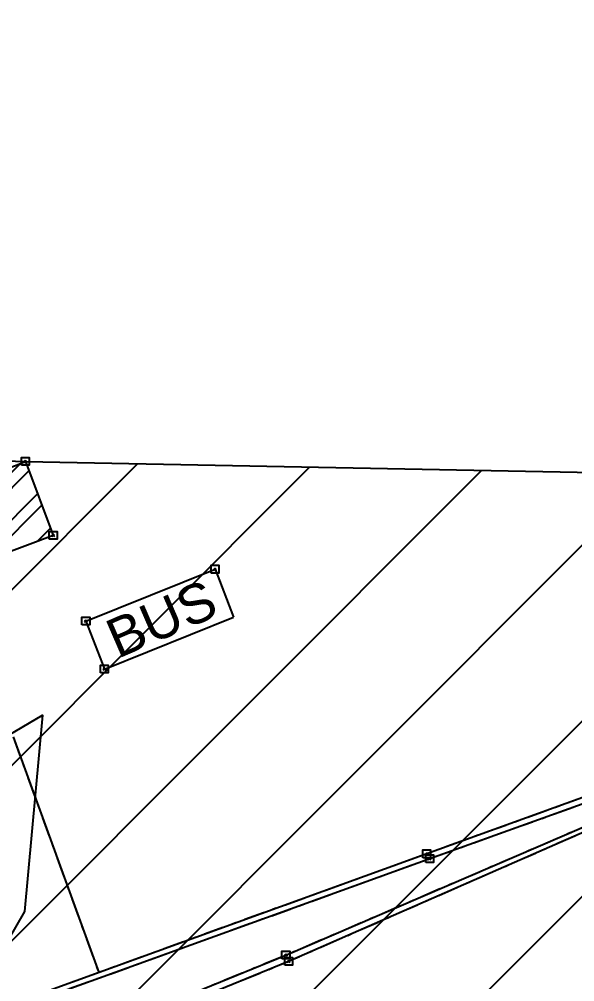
# Model space of a CAD drawing. Extents: x 350769 to 354978, y 6304672 to 6307963.
# Drawn here: x 352827.03 to 352841.25, y 6305523.26 to 6305547.89 of the extents above; entities that cross this region are included whole.
import ezdxf

# ---------------------------------------------------------------- set-up
doc = ezdxf.new("R2010")
doc.units = 0
doc.header["$PDMODE"] = 35
doc.header["$PDSIZE"] = 0.03
doc.linetypes.add('CONTINUOS', pattern=[0])
doc.linetypes.add('JPG_DASHDOT', pattern=[1, 0.5, -0.25, 0, -0.25])
for name, color, linetype in [('0-LEVANTAMIENTO 2020.SEP', 252, 'CONTINUOUS'), ('1-ADOQUIN', 8, 'CONTINUOUS'), ('1-PARADA BUS', 7, 'CONTINUOUS'), ('1-PAVIMENTO', 161, 'CONTINUOUS'), ('1-SOLERA', 212, 'CONTINUOUS'), ('1-VEREDA', 251, 'CONTINUOUS'), ('2-ACHURADO VEREDA', 252, 'CONTINUOUS'), ('C-TINN', 5, 'CONTINUOUS'), ('C-TOPO-MAJR', 9, 'CONTINUOUS'), ('TOP-URB-SOLERAS', 2, 'JPG_DASHDOT')]:
    doc.layers.add(name, color=color, linetype=linetype)
doc.layers.add('0_ASD_TOPOGRAFIA_ELEMENTOS', color=7, linetype='CONTINUOS', lineweight=5, true_color=0xbdbdbd)
doc.styles.add('A', font='arial.ttf', dxfattribs={"height": 2})

# ---------------------------------------------------------------- blocks, each defined once
blk = doc.blocks.new('TOPOGRAFIA')
at = {"layer": '1-PARADA BUS', "color": 9, "true_color": 0xbdbdbd, "flags": 128}
for points in [[(390828.731, 6302532.489), (390832.04, 6302533.816)], [(390832.04, 6302533.816), (390832.516, 6302532.588)], [(390828.731, 6302532.489), (390829.207, 6302531.261)], [(390829.207, 6302531.261), (390832.516, 6302532.588)]]:
    blk.add_lwpolyline(points, dxfattribs=at)
at = {"layer": '1-PAVIMENTO', "color": 9, "true_color": 0xbdbdbd}
blk.add_line((390826.87, 6302529.522), (390829.061, 6302523.498), dxfattribs=at)
at = {"layer": '1-PAVIMENTO', "color": 9, "true_color": 0xbdbdbd, "flags": 128}
blk.add_lwpolyline([(390814.301, 6302516.036), (390823.909, 6302519.693), (390833.924, 6302523.781), (390841.504, 6302527.105), (390854.955, 6302532.396), (390863.65, 6302535.385, 0.814113), (390863.395, 6302535.87), (390853.583, 6302532.347), (390837.462, 6302526.531), (390827.303, 6302522.858), (390813.614, 6302517.879), (390814.301, 6302516.036)], format="xyb", dxfattribs=at)
at = {"layer": '1-SOLERA', "color": 9, "true_color": 0xbdbdbd, "flags": 128}
for points in [[(390813.84, 6302517.834), (390814.44, 6302516.229), (390823.805, 6302519.843), (390833.854, 6302523.942), (390841.485, 6302527.227), (390854.809, 6302532.531), (390863.514, 6302535.46)], [(390813.84, 6302517.834), (390827.239, 6302522.693), (390837.537, 6302526.409), (390853.573, 6302532.161)]]:
    blk.add_lwpolyline(points, dxfattribs=at)
at = {"layer": '1-VEREDA', "color": 9, "true_color": 0xbdbdbd, "flags": 128}
blk.add_lwpolyline([(390808.495, 6302525.371), (390806.713, 6302528.501), (390813.947, 6302531.279), (390812.303, 6302535.529), (390815.067, 6302536.592), (390816.64, 6302532.422), (390827.184, 6302536.576), (390827.897, 6302534.683), (390817.418, 6302530.74), (390810.188, 6302527.874), (390810.17, 6302525.651)], dxfattribs=at)
at = {"layer": 'C-TINN', "color": 9, "linetype": 'Continuous', "lineweight": -3, "true_color": 0xbdbdbd}
for points, elevation in [([(390827.084, 6302536.476), (390827.084, 6302536.676), (390827.284, 6302536.676), (390827.284, 6302536.476), (390827.084, 6302536.476)], 682.613), ([(390827.797, 6302534.583), (390827.797, 6302534.783), (390827.997, 6302534.783), (390827.997, 6302534.583), (390827.797, 6302534.583)], 682.642), ([(390831.94, 6302533.716), (390831.94, 6302533.916), (390832.14, 6302533.916), (390832.14, 6302533.716), (390831.94, 6302533.716)], 682.713), ([(390828.631, 6302532.389), (390828.631, 6302532.589), (390828.831, 6302532.589), (390828.831, 6302532.389), (390828.631, 6302532.389)], 682.634), ([(390829.107, 6302531.161), (390829.107, 6302531.361), (390829.307, 6302531.361), (390829.307, 6302531.161), (390829.107, 6302531.161)], 682.625), ([(390837.362, 6302526.431), (390837.362, 6302526.631), (390837.562, 6302526.631), (390837.562, 6302526.431), (390837.362, 6302526.431)], 682.7), ([(390837.437, 6302526.309), (390837.437, 6302526.509), (390837.637, 6302526.509), (390837.637, 6302526.309), (390837.437, 6302526.309)], 682.861), ([(390833.754, 6302523.842), (390833.754, 6302524.042), (390833.954, 6302524.042), (390833.954, 6302523.842), (390833.754, 6302523.842)], 682.786), ([(390833.824, 6302523.681), (390833.824, 6302523.881), (390834.024, 6302523.881), (390834.024, 6302523.681), (390833.824, 6302523.681)], 682.639)]:
    blk.add_lwpolyline(points, dxfattribs=dict(at, elevation=elevation))
for p in [(390827.184, 6302536.576, 682.613), (390827.897, 6302534.683, 682.642), (390832.04, 6302533.816, 682.713), (390828.731, 6302532.489, 682.634), (390829.207, 6302531.261, 682.625), (390837.462, 6302526.531, 682.7), (390837.537, 6302526.409, 682.861), (390833.854, 6302523.942, 682.786), (390833.924, 6302523.781, 682.639)]:
    blk.add_point(p, dxfattribs=at)
at = {"layer": 'C-TOPO-MAJR', "color": 9, "linetype": 'Continuous', "lineweight": -3, "true_color": 0xbdbdbd, "elevation": 682.5}
blk.add_lwpolyline([(390826.692, 6302538.527), (390824.051, 6302536.58), (390823.303, 6302535.047), (390822.661, 6302533.873), (390822.446, 6302532.632), (390824.157, 6302529.935), (390822.796, 6302528.349), (390823.055, 6302528.394), (390822.947, 6302528.291), (390826.768, 6302529.577), (390827.619, 6302530.08), (390827.16, 6302525.054), (390825.945, 6302522.952)], dxfattribs=at)
at = {"layer": '1-ADOQUIN', "color": 9, "true_color": 0xbdbdbd, "style": 'A'}
blk.add_text('BUS', height=1, rotation=23.4539, dxfattribs=at).set_placement((390829.549, 6302531.519))

msp = doc.modelspace()

# ---------------------------------------------------------------- hatches: boundary and pattern name
at = {"layer": '0-LEVANTAMIENTO 2020.SEP'}
h = msp.add_hatch(dxfattribs=at)
h.set_pattern_fill('ANSI31', color=256)
h.paths.add_polyline_path([(352786.854, 6305570.328), (352789.559, 6305568.782), (352796.229, 6305563.036), (352796.394, 6305559.215), (352799.497, 6305544.587), (352801.562, 6305544.648), (352802.129, 6305542.952), (352804.138, 6305542.251), (352805.852, 6305542.013), (352807.818, 6305542.159), (352809.533, 6305542.539), (352812.285, 6305543.63), (352814.276, 6305543.31), (352814.959, 6305536.974), (352827.184, 6305536.576), (352863.395, 6305535.87), (352863.73, 6305535.71), (352863.65, 6305535.385), (352849.705, 6305519.489), (352837.089, 6305514.089), (352826.678, 6305509.881), (352813.927, 6305505.338), (352798.327, 6305503.46), (352783.05, 6305513.452), (352782.929, 6305513.515), (352778.101, 6305521.91), (352778.034, 6305522.055), (352777.821, 6305529.65), (352778.4, 6305538.745), (352778.623, 6305562.211)])
at = {"layer": '2-ACHURADO VEREDA'}
h = msp.add_hatch(dxfattribs=at)
h.set_pattern_fill('ANSI32', color=256, scale=0.09)
h.paths.add_polyline_path([(352816.64, 6305532.422), (352815.067, 6305536.592), (352812.303, 6305535.529), (352813.947, 6305531.279), (352806.713, 6305528.501), (352808.495, 6305525.371), (352808.495, 6305523.769, 0.019354), (352808.895, 6305523.687, 0.111335), (352811.135, 6305524.075), (352811.597, 6305524.239), (352810.17, 6305525.651), (352810.188, 6305527.874), (352817.418, 6305530.74), (352827.897, 6305534.683), (352827.184, 6305536.576)])

# ---------------------------------------------------------------- linework, layer by layer
at = {"layer": '0-LEVANTAMIENTO 2020.SEP', "flags": 128}
msp.add_lwpolyline([(352796.394, 6305559.215), (352799.497, 6305544.587), (352801.562, 6305544.648), (352802.129, 6305542.952), (352804.138, 6305542.251), (352805.852, 6305542.013), (352807.818, 6305542.159), (352809.533, 6305542.539), (352812.285, 6305543.63), (352814.276, 6305543.31), (352814.959, 6305536.974), (352827.184, 6305536.576), (352863.395, 6305535.87), (352863.73, 6305535.71), (352863.65, 6305535.385), (352849.705, 6305519.489), (352837.089, 6305514.089), (352826.678, 6305509.881), (352813.927, 6305505.338), (352798.327, 6305503.46)], dxfattribs=at)
at = {"layer": '1-PARADA BUS', "flags": 128}
for points in [[(352828.731, 6305532.489), (352832.04, 6305533.816)], [(352832.04, 6305533.816), (352832.516, 6305532.588)], [(352829.207, 6305531.261), (352832.516, 6305532.588)], [(352828.731, 6305532.489), (352829.207, 6305531.261)]]:
    msp.add_lwpolyline(points, dxfattribs=at)
at = {"layer": '1-VEREDA', "flags": 128}
msp.add_lwpolyline([(352808.495, 6305525.371), (352806.713, 6305528.501), (352813.947, 6305531.279), (352812.303, 6305535.529), (352815.067, 6305536.592), (352816.64, 6305532.422), (352827.184, 6305536.576), (352827.897, 6305534.683), (352817.418, 6305530.74), (352810.188, 6305527.874), (352810.17, 6305525.651)], dxfattribs=at)
at = {"layer": 'TOP-URB-SOLERAS'}
msp.add_line((352826.87, 6305529.522), (352829.061, 6305523.498), dxfattribs=at)
at = {"layer": 'TOP-URB-SOLERAS', "flags": 128}
msp.add_lwpolyline([(352814.301, 6305516.036), (352823.909, 6305519.693), (352833.924, 6305523.781), (352841.504, 6305527.105), (352854.955, 6305532.396), (352863.65, 6305535.385, 0.814113), (352863.395, 6305535.87), (352853.583, 6305532.347), (352837.462, 6305526.531), (352827.303, 6305522.858), (352813.614, 6305517.879), (352814.301, 6305516.036)], format="xyb", dxfattribs=at)
for points in [[(352813.84, 6305517.834), (352814.44, 6305516.229), (352823.805, 6305519.843), (352833.854, 6305523.942), (352841.485, 6305527.227), (352854.809, 6305532.531), (352863.514, 6305535.46)], [(352813.84, 6305517.834), (352827.239, 6305522.693), (352837.537, 6305526.409), (352853.573, 6305532.161)]]:
    msp.add_lwpolyline(points, dxfattribs=at)

# ---------------------------------------------------------------- texts
at = {"layer": '1-ADOQUIN', "style": 'A'}
msp.add_text('BUS', height=1, rotation=23.4539, dxfattribs=at).set_placement((352829.549, 6305531.519))

# ---------------------------------------------------------------- next in the draw order: block references
at = {"layer": '0_ASD_TOPOGRAFIA_ELEMENTOS', "color": 30, "true_color": 0xf26507}
msp.add_blockref('TOPOGRAFIA', (-38000, 3000), dxfattribs=at)

doc.saveas('drawing.dxf')
